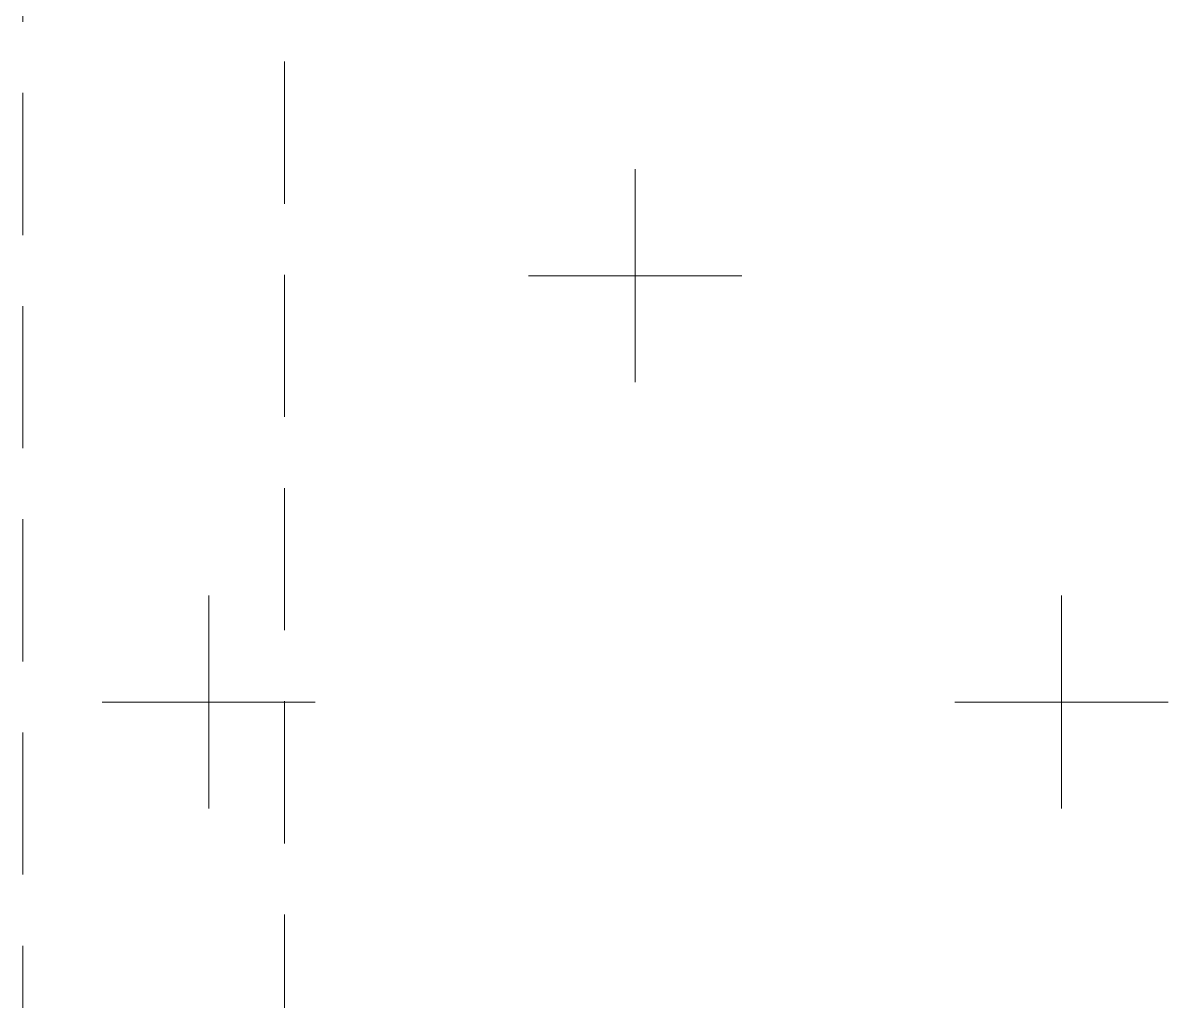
# Model space of a CAD drawing. Header units: millimetres. Extents: x 331487 to 517269, y 198509 to 399936.
# Drawn here: x 393590 to 394597, y 373205 to 374066 of the extents above; entities that cross this region are included whole.
import ezdxf

# ---------------------------------------------------------------- set-up
doc = ezdxf.new("R2010")
doc.units = ezdxf.units.MM
doc.header["$MEASUREMENT"] = 0
doc.linetypes.add('DASHED2', pattern=[0.375, 0.25, -0.125])
doc.layers.add('BEAM', color=1, linetype='Continuous', lineweight=5)

msp = doc.modelspace()

# ---------------------------------------------------------------- linework, layer by layer
at = {"layer": 'BEAM', "linetype": 'DASHED2', "ltscale": 500}
for p, q in [((393820.1, 376094), (393820.1, 372644)), ((393590.1, 376066.5), (393590.1, 372644))]:
    msp.add_line(p, q, dxfattribs=at)
at = {"layer": 'BEAM', "color": 253, "linetype": 'Continuous', "ltscale": 750}
for p, q in [((394128.6, 373749.5), (394128.6, 373937)), ((394034.8, 373843.2), (394222.3, 373843.2)), ((393753.6, 373374.5), (393753.6, 373562)), ((394503.6, 373374.5), (394503.6, 373562)), ((393659.8, 373468.2), (393847.3, 373468.2)), ((394409.8, 373468.2), (394597.3, 373468.2))]:
    msp.add_line(p, q, dxfattribs=at)

doc.saveas('drawing.dxf')
